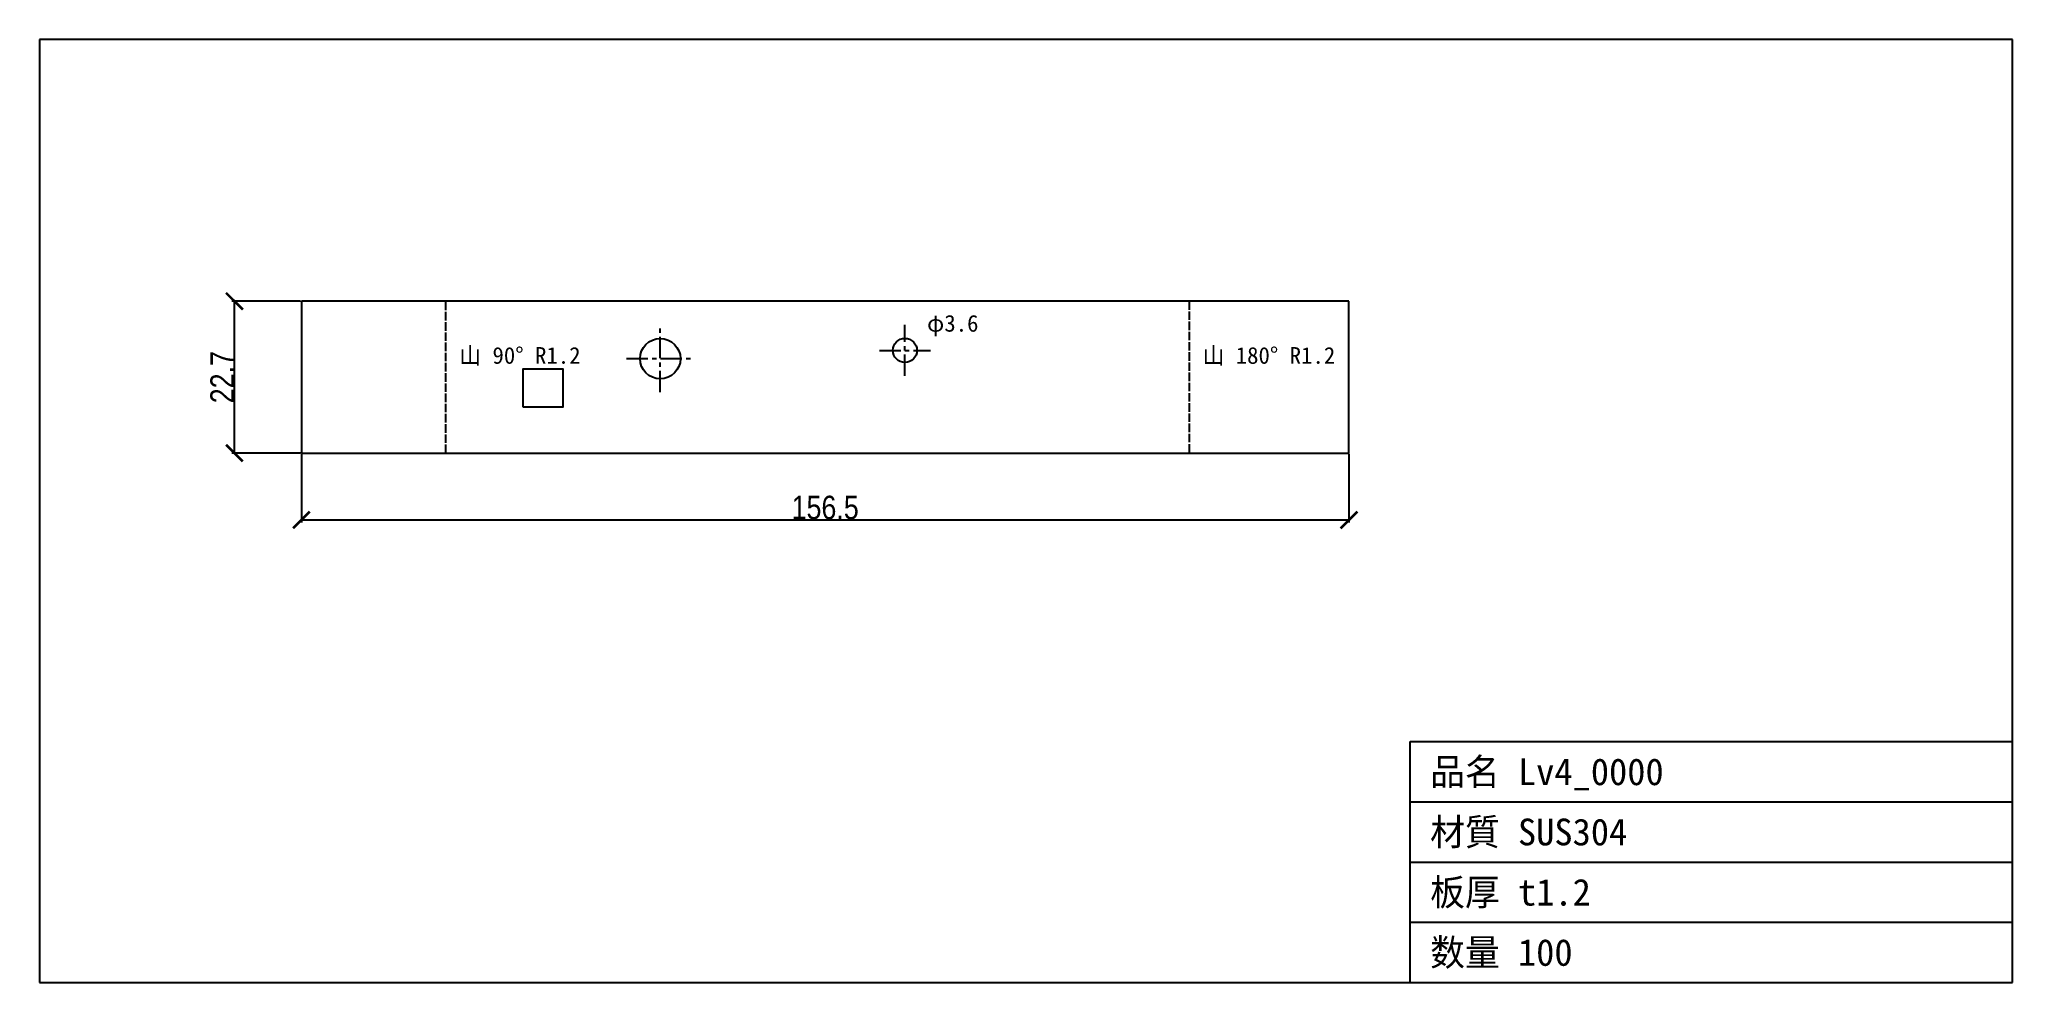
# Model space of a CAD drawing. Header units: millimetres. Extents: x -62 to 233, y -79 to 62.
import ezdxf

# ---------------------------------------------------------------- set-up
doc = ezdxf.new("R2010")
doc.units = ezdxf.units.MM
doc.linetypes.add('CENTER', pattern=[5.08, 3.175, -0.635, 0.635, -0.635])
doc.linetypes.add('DASHED', pattern=[1.524, 1.27, -0.254])
for name, color, linetype in [('13', 7, 'Continuous'), ('14', 7, 'Continuous'), ('15', 7, 'Continuous'), ('18', 7, 'Continuous'), ('5', 7, 'Continuous'), ('7', 7, 'Continuous')]:
    doc.layers.add(name, color=color, linetype=linetype)
doc.styles.add('OpenSansCondensed-Light', font='OpenSansCondensed-Light.ttf')
doc.dimstyles.new('EZDXF', dxfattribs={"dimtxt": 0.25, "dimasz": 0.175, "dimexe": 0.375, "dimexo": 0.125, "dimgap": 0.1, "dimtad": 1, "dimlfac": 100, "dimzin": 12, "dimdsep": 46, "dimtxsty": 'OpenSansCondensed-Light', "dimblk": 'ARCHTICK', "dimcen": 2.5, "dimazin": 3, "dimtfac": 0.5, "dimtmove": 2, "dimatfit": 3})

# ---------------------------------------------------------------- blocks, each defined once
blk = doc.blocks.new('HOLE_D6_04')
blk.add_circle((0, 0), 3.02)
blk = doc.blocks.new('_ARCHTICK')
at = {"color": 0, "linetype": 'BYBLOCK', "const_width": 0.15}
blk.add_lwpolyline([(-0.5, -0.5), (0.5, 0.5)], dxfattribs=at)

msp = doc.modelspace()

# ---------------------------------------------------------------- linework, layer by layer
at = {"layer": '13', "color": 7, "linetype": 'CONTINUOUS'}
for p, q in [((-23, 22.69), (-23, 0)), ((133.48, 22.69), (-23, 22.69)), ((133.48, 17.3), (133.48, 22.69)), ((133.48, 0), (133.48, 17.3)), ((-23, 0), (25.47, 0)), ((25.47, 0), (96.15, 0)), ((96.15, 0), (133.48, 0))]:
    msp.add_line(p, q, dxfattribs=at)
msp.add_lwpolyline([(10.11, 6.86), (10.11, 12.59), (16.03, 12.59), (16.03, 6.86)], close=True, dxfattribs=at)
msp.add_circle((67.15, 15.34), 1.8, dxfattribs=at)
at = {"layer": '14', "color": 4, "linetype": 'DASHED'}
for p, q in [((-1.41, 0), (-1.41, 22.69)), ((109.61, 22.69), (109.61, 0))]:
    msp.add_line(p, q, dxfattribs=at)
at = {"layer": '5', "color": 7, "linetype": 'CONTINUOUS'}
for p, q in [((232.6, 61.81), (-62.13, 61.81)), ((-62.13, 61.81), (-62.13, -79.12)), ((232.6, -79.12), (232.6, 61.81)), ((142.6, -79.12), (142.6, -43.12)), ((142.6, -43.12), (232.6, -43.12)), ((142.6, -52.12), (232.6, -52.12)), ((142.6, -61.12), (232.6, -61.12)), ((142.6, -70.12), (232.6, -70.12)), ((-62.13, -79.12), (232.6, -79.12))]:
    msp.add_line(p, q, dxfattribs=at)
at = {"layer": '7', "color": 1, "linetype": 'CENTER'}
for p, q in [((30.6, 9.09), (30.6, 19.13)), ((67.15, 11.54), (67.15, 19.14)), ((63.35, 15.34), (70.95, 15.34)), ((25.58, 14.11), (35.62, 14.11))]:
    msp.add_line(p, q, dxfattribs=at)

# ---------------------------------------------------------------- block references
at = {"layer": '13', "color": 7, "linetype": 'CONTINUOUS'}
msp.add_blockref('HOLE_D6_04', (30.6, 14.11), dxfattribs=at)

# ---------------------------------------------------------------- texts
at = {"layer": '18', "color": 2}
for s, height, p in [('φ3.6', 2.5, (70.45, 18.14)), ('山 90° R1.2', 2.5, (0.59, 13.34)), ('山 180° R1.2', 2.5, (111.61, 13.34)), ('品名 Lv4_0000', 4, (145.6, -49.62)), ('材質 SUS304', 4, (145.6, -58.62)), ('板厚 t1.2', 4, (145.6, -67.62)), ('数量 100', 4, (145.6, -76.62))]:
    msp.add_text(s, height=height, dxfattribs=at).set_placement(p)

# ---------------------------------------------------------------- dimensions: what is measured, and where the dimension line sits
at = {"layer": '15', "color": 8}
msp.add_linear_dim(base=(-33, 0), p1=(-23, 0), p2=(-23, 22.69), angle=90, dimstyle='EZDXF', override={"dimtxt": 3.5, "dimasz": 2.5, "dimdec": 1, "dimlfac": 1}, dxfattribs=at).render()
msp.add_linear_dim(base=(-23, -10), p1=(-23, 0), p2=(133.48, 0), dimstyle='EZDXF', override={"dimtxt": 3.5, "dimasz": 2.5, "dimdec": 1, "dimlfac": 1}, dxfattribs=at).render()

doc.saveas('drawing.dxf')
